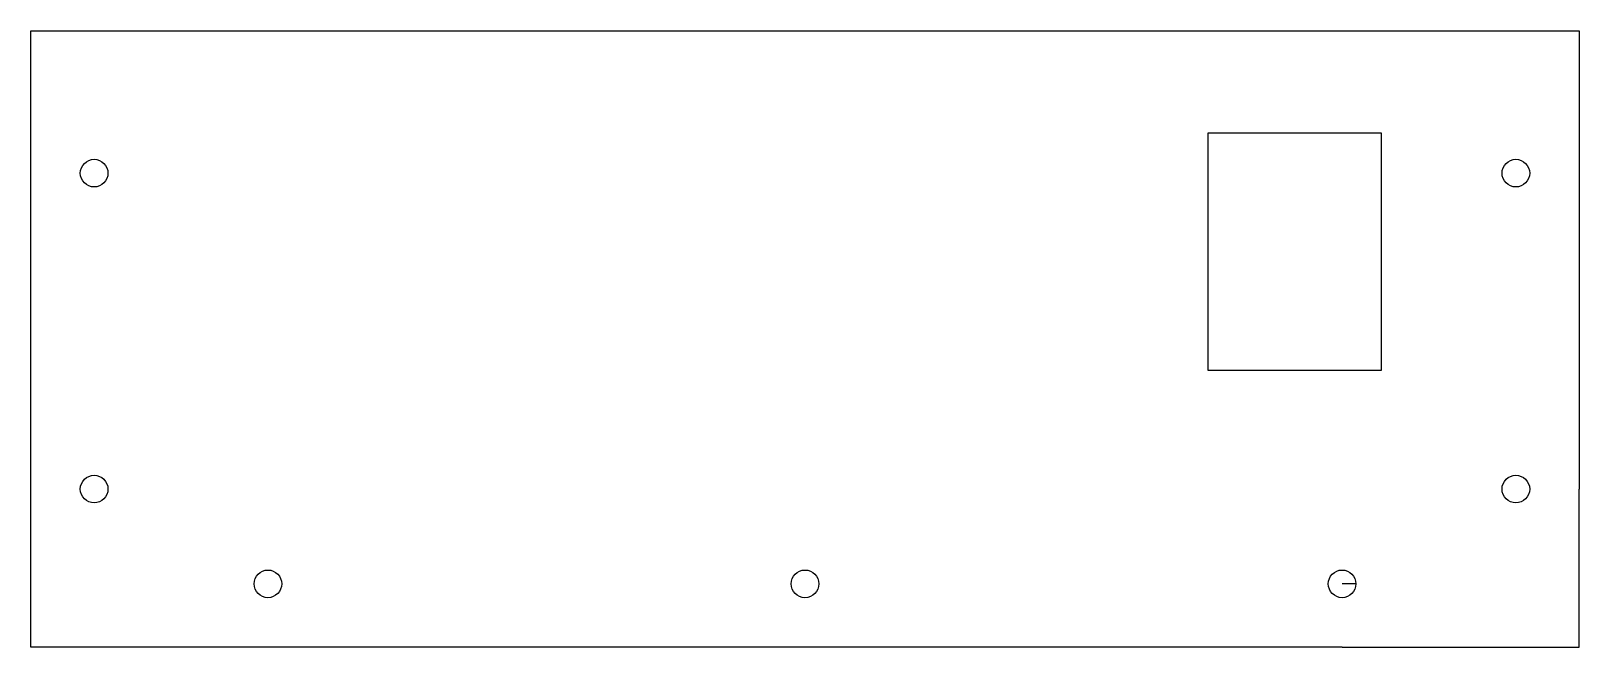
# Model space of a CAD drawing. Extents: x 0 to 196, y 0 to 78.
import ezdxf

# ---------------------------------------------------------------- set-up
doc = ezdxf.new("R2010")
doc.units = 0
doc.layers.get('0').update_dxf_attribs({"color": 253, "linetype": 'CONTINUOUS'})

msp = doc.modelspace()

# ---------------------------------------------------------------- linework, layer by layer
for p, q in [((0, 20), (0, 78)), ((0, 78), (196, 78)), ((196, 78), (196, 20)), ((149, 65.04), (149, 35.04)), ((171, 65.04), (149, 65.04)), ((171, 35.04), (171, 65.04)), ((149, 35.04), (171, 35.04)), ((0, 8), (0, 20)), ((196, 8), (196, 20)), ((0, 0), (0, 8)), ((167.75, 8), (166, 8)), ((196, 0), (196, 8)), ((30, 0), (0, 0)), ((166, 0), (30, 0)), ((166, 0), (196, 0))]:
    msp.add_line(p, q)
for centre in [(8, 60), (188, 60), (8, 20), (188, 20), (30, 8), (98, 8), (166, 8)]:
    msp.add_circle(centre, 1.75)

doc.saveas('drawing.dxf')
